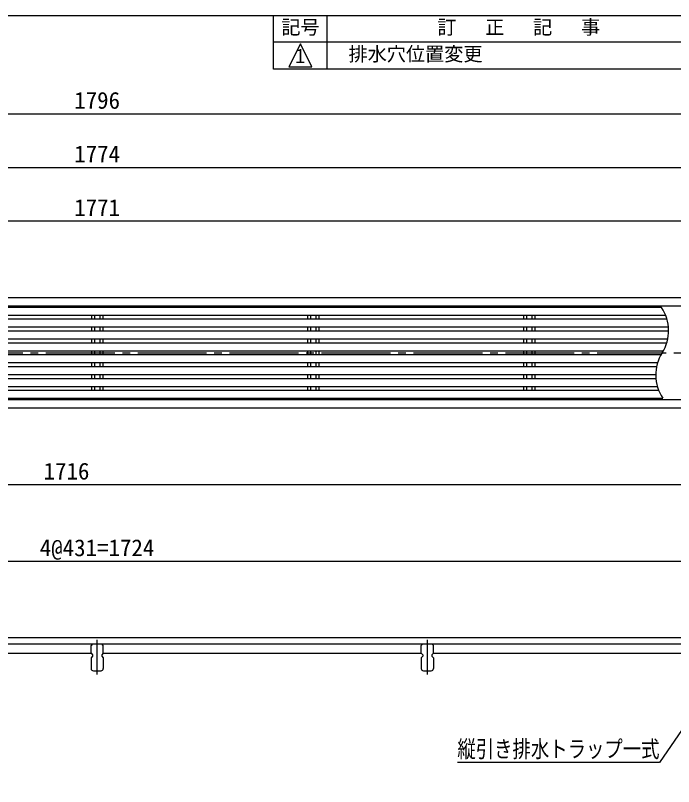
# Model space of a CAD drawing. Units: millimetres, scale not verified. Extents: x -1365 to 1365, y -930 to 870.
# Drawn here: x -42 to 817, y -137 to 870 of the extents above; entities that cross this region are included whole.
import ezdxf
from ezdxf.enums import TextEntityAlignment as Align

# ---------------------------------------------------------------- set-up
doc = ezdxf.new("R2010")
doc.units = ezdxf.units.MM
doc.header["$LTSCALE"] = 10
doc.linetypes.add('CHAIN1', pattern=[8, 5, -1, 1, -1])
doc.linetypes.add('CHAIN2', pattern=[12, 9, -1, 1, -1])
for name, color, linetype in [('0-0_計極細', 2, 'Continuous'), ('0-1_計細線', 3, 'Continuous'), ('0-5_寸法線', 7, 'Continuous'), ('0-7_枠細線', 5, 'Continuous'), ('0-8_枠中線', 5, 'Continuous')]:
    doc.layers.add(name, color=color, linetype=linetype)
doc.styles.add('ＭＳ ゴシック', font='')
doc.styles.get('ＭＳ ゴシック').set_extended_font_data('MS Gothic')

msp = doc.modelspace()

# ---------------------------------------------------------------- linework, layer by layer
at = {"layer": '0-0_計極細'}
for p, q in [((57.17, 478.83), (57.17, 473.33)), ((61.22, 478.83), (61.22, 473.33)), ((68.12, 478.83), (68.12, 473.33)), ((72.17, 478.83), (72.17, 473.33)), ((339.17, 478.83), (339.17, 473.33)), ((343.22, 478.83), (343.22, 473.33)), ((350.12, 478.83), (350.12, 473.33)), ((354.17, 478.83), (354.17, 473.33)), ((621.17, 478.83), (621.17, 473.33)), ((625.22, 478.83), (625.22, 473.33)), ((632.12, 478.83), (632.12, 473.33)), ((636.17, 478.83), (636.17, 473.33)), ((57.17, 463.33), (57.17, 457.83)), ((61.22, 463.33), (61.22, 457.83)), ((68.12, 463.33), (68.12, 457.83)), ((72.17, 463.33), (72.17, 457.83)), ((339.17, 463.33), (339.17, 457.83)), ((343.22, 463.33), (343.22, 457.83)), ((350.12, 463.33), (350.12, 457.83)), ((354.17, 463.33), (354.17, 457.83)), ((621.17, 463.33), (621.17, 457.83)), ((625.22, 463.33), (625.22, 457.83)), ((632.12, 463.33), (632.12, 457.83)), ((636.17, 463.33), (636.17, 457.83)), ((57.17, 447.83), (57.17, 442.33)), ((61.22, 447.83), (61.22, 442.33)), ((68.12, 447.83), (68.12, 442.33)), ((72.17, 447.83), (72.17, 442.33)), ((339.17, 447.83), (339.17, 442.33)), ((343.22, 447.83), (343.22, 442.33)), ((350.12, 447.83), (350.12, 442.33)), ((354.17, 447.83), (354.17, 442.33)), ((621.17, 447.83), (621.17, 442.33)), ((625.22, 447.83), (625.22, 442.33)), ((632.12, 447.83), (632.12, 442.33)), ((636.17, 447.83), (636.17, 442.33)), ((57.17, 432.33), (57.17, 426.83)), ((61.22, 432.33), (61.22, 426.83)), ((68.12, 432.33), (68.12, 426.83)), ((72.17, 432.33), (72.17, 426.83)), ((339.17, 432.33), (339.17, 426.83)), ((343.22, 432.33), (343.22, 426.83)), ((350.12, 432.33), (350.12, 426.83)), ((354.17, 432.33), (354.17, 426.83)), ((621.17, 432.33), (621.17, 426.83)), ((625.22, 432.33), (625.22, 426.83)), ((632.12, 432.33), (632.12, 426.83)), ((636.17, 432.33), (636.17, 426.83)), ((57.17, 416.83), (57.17, 411.33)), ((61.22, 416.83), (61.22, 411.33)), ((68.12, 416.83), (68.12, 411.33)), ((72.17, 416.83), (72.17, 411.33)), ((339.17, 416.83), (339.17, 411.33)), ((343.22, 416.83), (343.22, 411.33)), ((350.12, 416.83), (350.12, 411.33)), ((354.17, 416.83), (354.17, 411.33)), ((621.17, 416.83), (621.17, 411.33)), ((625.22, 416.83), (625.22, 411.33)), ((632.12, 416.83), (632.12, 411.33)), ((636.17, 416.83), (636.17, 411.33)), ((57.17, 401.33), (57.17, 395.83)), ((61.22, 401.33), (61.22, 395.83)), ((68.12, 401.33), (68.12, 395.83)), ((72.17, 401.33), (72.17, 395.83)), ((339.17, 401.33), (339.17, 395.83)), ((343.22, 401.33), (343.22, 395.83)), ((350.12, 401.33), (350.12, 395.83)), ((354.17, 401.33), (354.17, 395.83)), ((621.17, 401.33), (621.17, 395.83)), ((625.22, 401.33), (625.22, 395.83)), ((632.12, 401.33), (632.12, 395.83)), ((636.17, 401.33), (636.17, 395.83)), ((57.17, 385.83), (57.17, 380.33)), ((61.22, 385.83), (61.22, 380.33)), ((68.12, 385.83), (68.12, 380.33)), ((72.17, 385.83), (72.17, 380.33)), ((339.17, 385.83), (339.17, 380.33)), ((343.22, 385.83), (343.22, 380.33)), ((350.12, 385.83), (350.12, 380.33)), ((354.17, 385.83), (354.17, 380.33)), ((621.17, 385.83), (621.17, 380.33)), ((625.22, 385.83), (625.22, 380.33)), ((632.12, 385.83), (632.12, 380.33)), ((636.17, 385.83), (636.17, 380.33))]:
    msp.add_line(p, q, dxfattribs=at)
at = {"layer": '0-0_計極細', "linetype": 'CHAIN2'}
msp.add_line((-842.5, 429.58), (972.53, 429.58), dxfattribs=at)
at = {"layer": '0-0_計極細', "linetype": 'CHAIN1'}
for p, q in [((64.67, 9.79), (64.67, 54.84)), ((495.67, 9.79), (495.67, 54.84))]:
    msp.add_line(p, q, dxfattribs=at)
at = {"layer": '0-0_計極細'}
for centre, start, end in [((756.25, 458.58), 327.72738, 33.84606), ((848.09, 400.58), 147.72738, 213.84606)]:
    msp.add_arc(centre, 54.31, start, end, dxfattribs=at)
at = {"layer": '0-1_計細線'}
for p, q in [((801.35, 488.83), (-820.83, 488.83)), ((808.52, 473.33), (-820.83, 473.33)), ((810.55, 457.83), (-820.83, 457.83)), ((808.07, 442.33), (-820.83, 442.33)), ((800.54, 426.83), (-786.83, 426.83)), ((-786.83, 416.83), (796.27, 416.83)), ((794.85, 411.33), (-820.83, 411.33)), ((793.99, 395.83), (-820.83, 395.83)), ((797.69, 380.33), (-820.83, 380.33)), ((-833.33, 49.58), (882.67, 49.58)), ((58.67, 49.57), (56.67, 47.57)), ((56.67, 37.57), (56.67, 47.57)), ((58.67, 49.57), (70.67, 49.57)), ((72.67, 47.57), (70.67, 49.57)), ((72.67, 37.57), (72.67, 47.57)), ((489.67, 49.57), (487.67, 47.57)), ((487.67, 37.57), (487.67, 47.57)), ((489.67, 49.57), (501.67, 49.57)), ((503.67, 47.57), (501.67, 49.57)), ((503.67, 37.57), (503.67, 47.57)), ((-358.33, 37.58), (56.67, 37.58)), ((56.67, 37.57), (58.67, 35.57)), ((58.67, 33.57), (56.67, 31.57)), ((56.67, 31.57), (56.67, 17.57)), ((58.67, 35.57), (58.67, 33.57)), ((72.67, 37.57), (70.67, 35.57)), ((70.67, 35.57), (70.67, 33.57)), ((70.67, 33.57), (72.67, 31.57)), ((72.67, 37.58), (487.67, 37.58)), ((72.67, 31.57), (72.67, 17.57)), ((487.67, 37.57), (489.67, 35.57)), ((489.67, 33.57), (487.67, 31.57)), ((487.67, 31.57), (487.67, 17.57)), ((489.67, 35.57), (489.67, 33.57)), ((503.67, 37.57), (501.67, 35.57)), ((501.67, 35.57), (501.67, 33.57)), ((501.67, 33.57), (503.67, 31.57)), ((503.67, 37.58), (882.67, 37.58)), ((503.67, 31.57), (503.67, 17.57)), ((59.67, 14.57), (69.67, 14.57)), ((490.67, 14.57), (500.67, 14.57))]:
    msp.add_line(p, q, dxfattribs=at)
for points in [[(-833.33, 501.58), (-833.33, 357.58), (962.67, 357.58), (962.67, 501.58)], [(-822.33, 490.58), (-822.33, 368.58), (951.67, 368.58), (951.67, 490.58)]]:
    msp.add_lwpolyline(points, close=True, dxfattribs=at)
for points in [[(-820.83, 488.83), (-820.83, 478.83), (806.64, 478.83)], [(-820.83, 473.33), (-820.83, 463.33), (810.35, 463.33)], [(-820.83, 457.83), (-820.83, 447.83), (809.48, 447.83)], [(-820.83, 442.33), (-820.83, 432.33), (803.79, 432.33)], [(-820.83, 411.33), (-820.83, 401.33), (793.78, 401.33)], [(-820.83, 395.83), (-820.83, 385.83), (795.82, 385.83)], [(-820.83, 380.33), (-820.83, 370.33), (802.98, 370.33)], [(961.67, 57.58), (952.67, 57.58), (-832.33, 57.58)]]:
    msp.add_lwpolyline(points, dxfattribs=at)
for centre, start, end in [((59.67, 17.57), 180, 270), ((69.67, 17.57), 270, 360), ((490.67, 17.57), 180, 270), ((500.67, 17.57), 270, 360)]:
    msp.add_arc(centre, 3, start, end, dxfattribs=at)
at = {"layer": '0-5_寸法線'}
for p, q in [((-833.33, 741.58), (962.67, 741.58)), ((-822.33, 671.58), (951.67, 671.58)), ((950.17, 601.58), (-820.83, 601.58)), ((-833.33, 257.58), (882.67, 257.58)), ((-797.33, 157.58), (926.67, 157.58))]:
    msp.add_line(p, q, dxfattribs=at)
msp.add_lwpolyline([(852.36, -27.31), (798.82, -105.09), (534.82, -105.09)], dxfattribs=at)
at = {"layer": '0-7_枠細線'}
for p, q in [((295, 800), (295, 870)), ((365, 800), (365, 870)), ((1365, 835), (295, 835)), ((330, 832.88), (315, 802.88)), ((345, 802.88), (330, 832.88)), ((1365, 800), (295, 800)), ((315, 802.88), (345, 802.88))]:
    msp.add_line(p, q, dxfattribs=at)
at = {"layer": '0-8_枠中線'}
msp.add_lwpolyline([(-1365, -930), (-1365, 870), (1365, 870), (1365, -930)], close=True, dxfattribs=at)

# ---------------------------------------------------------------- texts
at = {"layer": '0-5_寸法線', "style": 'ＭＳ ゴシック'}
for s, p in [('1796', (34.67, 741.58)), ('1774', (34.67, 671.58)), ('1771', (34.67, 601.58)), ('1716', (-5.33, 257.58)), ('4@431=1724', (-10.33, 157.58))]:
    msp.add_text(s, height=21.99, dxfattribs=at).set_placement(p, align=Align.BOTTOM_LEFT)
at = {"layer": '0-5_寸法線', "style": 'ＭＳ ゴシック', "width": 0.8}
msp.add_text('縦引き排水トラップ一式', height=21.99, dxfattribs=at).set_placement((534.82, -105.09), align=Align.BOTTOM_LEFT)
at = {"layer": '0-7_枠細線', "style": 'ＭＳ ゴシック'}
for s, p in [('訂\u3000 正\u3000 記\u3000 事', (508.75, 840)), ('記号', (305, 840)), ('排水穴位置変更', (392.7, 805))]:
    msp.add_text(s, height=18.33, dxfattribs=at).set_placement(p, align=Align.BOTTOM_LEFT)
at = {"layer": '0-7_枠細線', "style": 'ＭＳ ゴシック', "width": 0.8}
msp.add_text('１', height=18.33, dxfattribs=at).set_placement((319.73, 802.27), align=Align.BOTTOM_LEFT)

doc.saveas('drawing.dxf')
